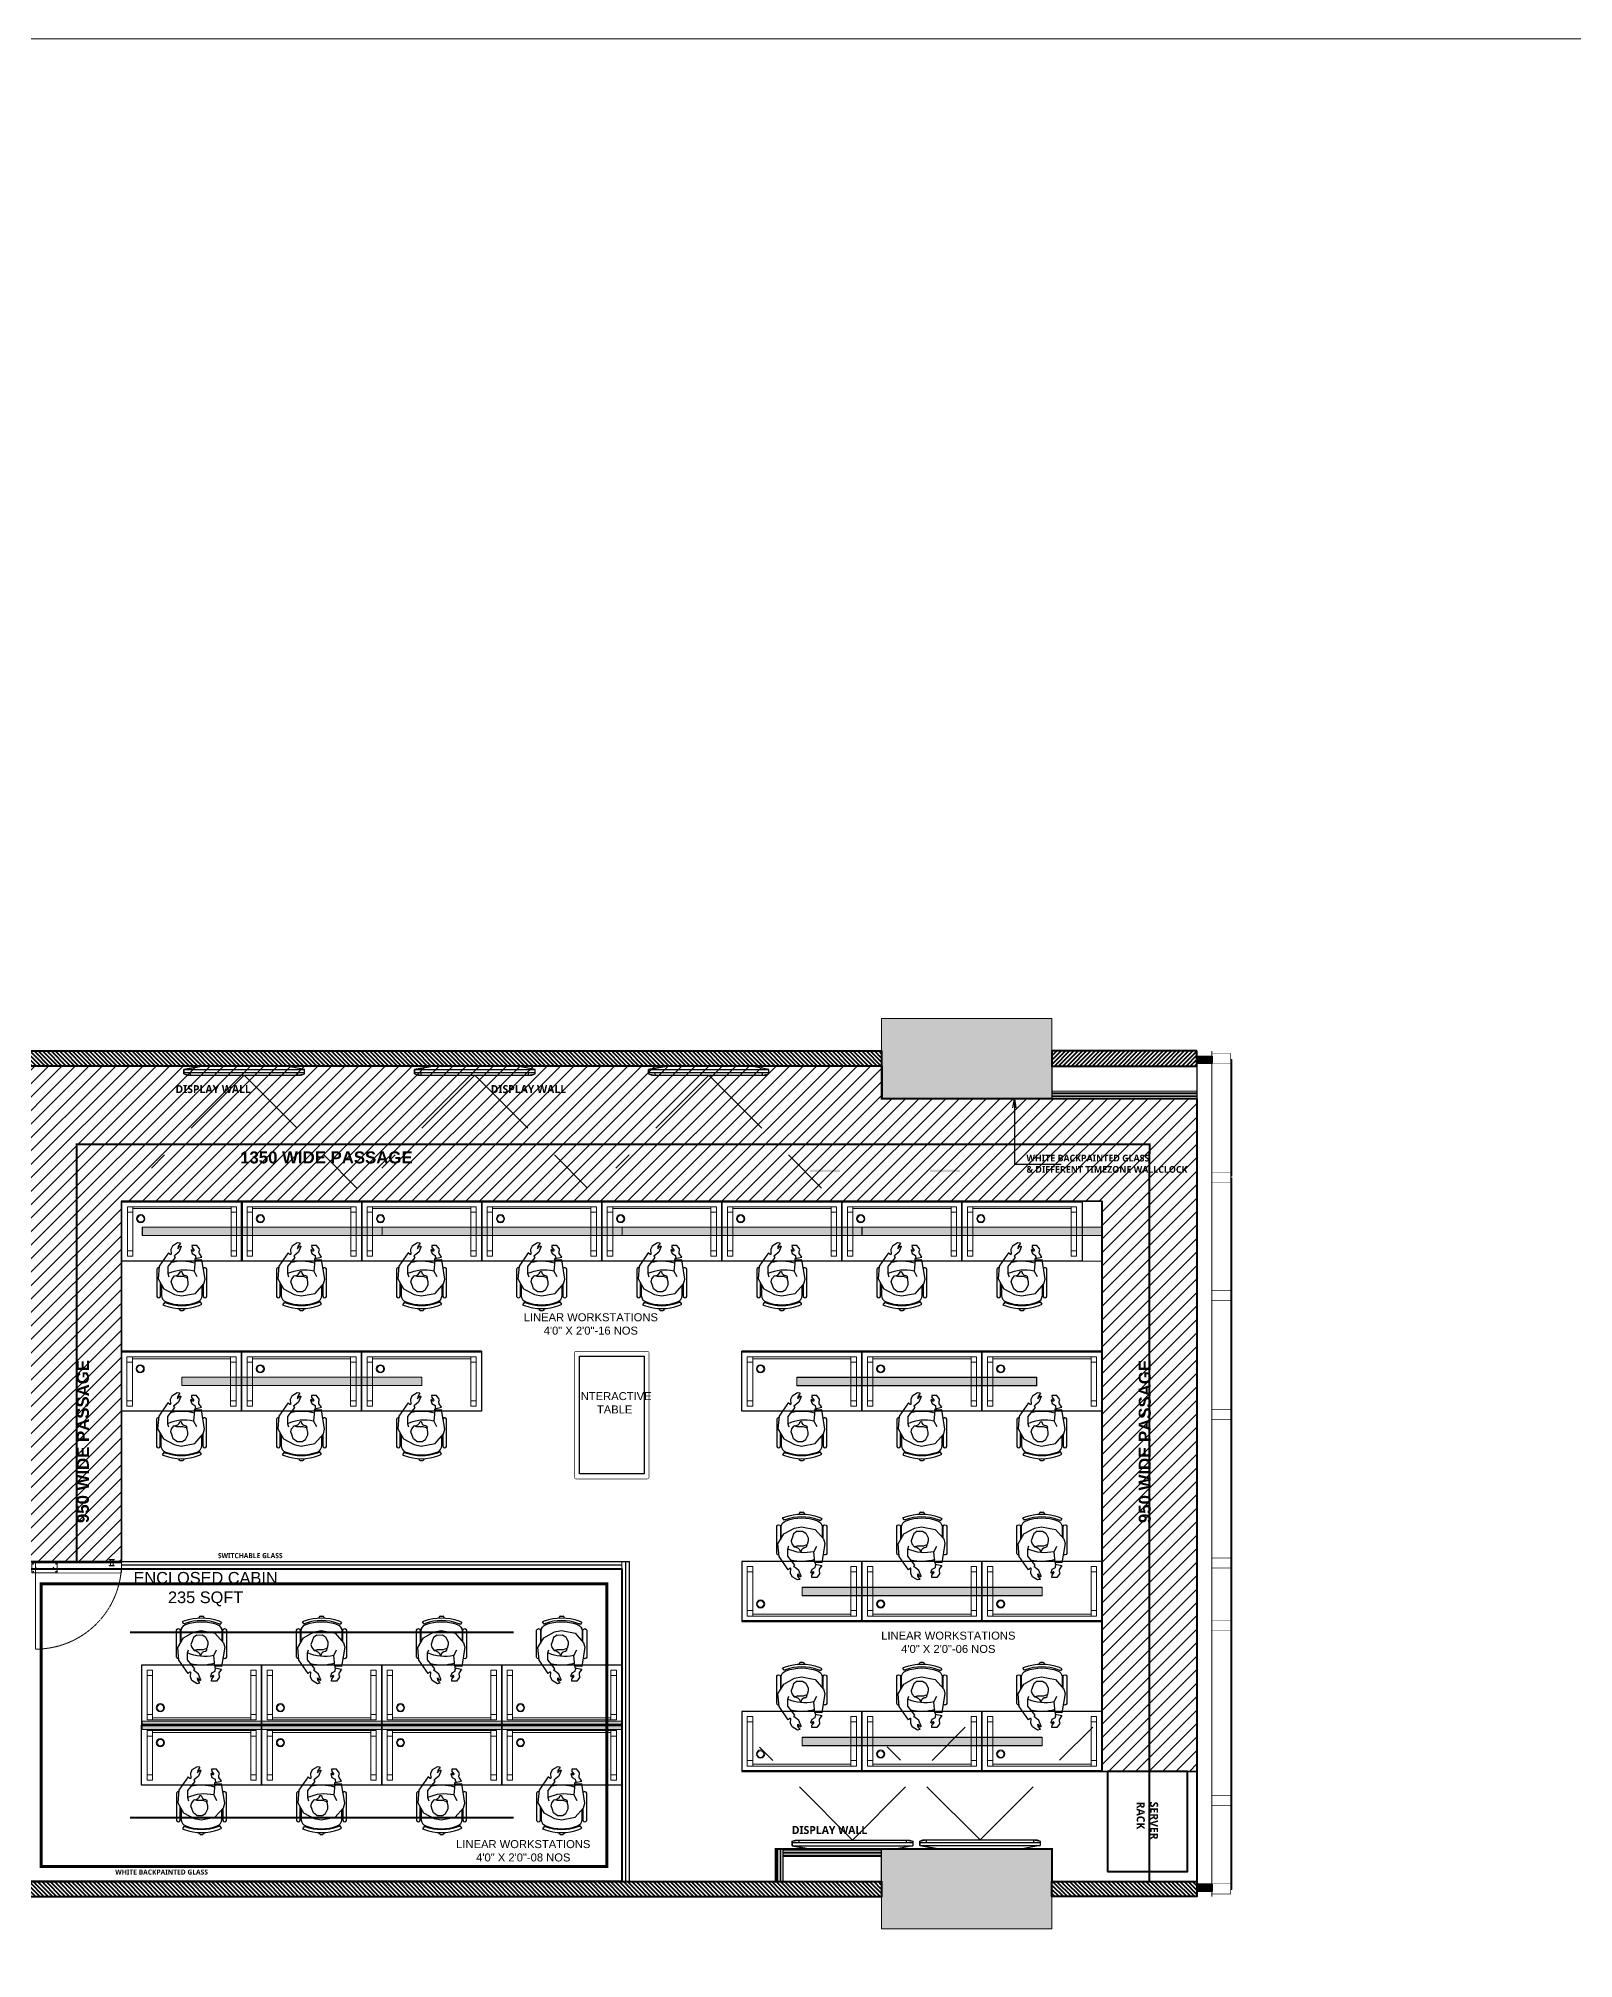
# Model space of a CAD drawing. Header units: millimetres. Extents: x 26291 to 158498, y -13728 to 79768.
# Drawn here: x 63389 to 78733, y 5671 to 24864 of the extents above; entities that cross this region are included whole.
import ezdxf
from ezdxf.lldxf.tags import DXFTag

# ---------------------------------------------------------------- set-up
doc = ezdxf.new("R2010")
doc.units = ezdxf.units.MM
doc.set_wipeout_variables(frame=1)
doc.linetypes.add('DASHED', pattern=[0.75, 0.5, -0.25])
doc.linetypes.add('DASHED2', pattern=[0.375, 0.25, -0.125])
for name, color, linetype in [('01-EQUIP-TV', 30, 'Continuous'), ('Carpetry hatch', 7, 'Continuous'), ('FLR- NYLON CARPET', 252, 'Continuous'), ('FLR- PP CARPET', 252, 'Continuous'), ('FS-FURNITURE', 14, 'Continuous'), ('Furniture', 14, 'Continuous'), ('G-GYPSUM WALL', 92, 'Continuous'), ('passage', 252, 'Continuous'), ('PDF2_Columns', 10, 'Continuous'), ('PDF2_doors', 1, 'Continuous'), ('PDF2_GLASS', 4, 'Continuous'), ('PDF2_stapl_plan', 1, 'Continuous'), ('PDF_0', 1, 'Continuous'), ('TEXT', 7, 'Continuous')]:
    doc.layers.add(name, color=color, linetype=linetype)
for name, color, linetype, lineweight, true_color in [('75 MM GLASS PARTITION', 7, 'Continuous', 0, 0x25e9e6), ('BLIND ROLLER', 7, 'Continuous', 9, 0xb38600), ('GLASS CLAD', 7, 'Continuous', 9, 0xd1ff47), ('GLASS PARTITION', 5, 'Continuous', 0, 0x0000ff), ('LGT- PENDANT DOME', 7, 'Continuous', 20, 0xad0057), ('MODULAR SKIRITING 75MM', 7, 'Continuous', 9, 0x7f5f3f), ('PANELING- LAMINATE', 7, 'Continuous', 18, 0xad5700)]:
    doc.layers.add(name, color=color, linetype=linetype, lineweight=lineweight, true_color=true_color)
for name, color, linetype, lineweight in [('CONCEALED PROFILE STRIP LIGHT', 50, 'Continuous', 13), ('COVE LIGHT', 30, 'Continuous', 13), ('DOOR_GLASS', 160, 'Continuous', 0), ('FL-FURNITURE', 252, 'Continuous', 0), ('GLASS FLOOR SPRING SINGLE LEAF', 250, 'Continuous', 18), ('GYP PARTITION- 75', 90, 'Continuous', 30), ('OPEN SYSTEM WORKSTATION', 36, 'Continuous', 25), ('Partition Gypsum', 32, 'Continuous', 20), ('PLANNER', 3, 'Continuous', 40), ('qa glass partition', 152, 'Continuous', 30), ('SERVER', 1, 'Continuous', 30), ('WALL SIPOREX-6 INCH', 10, 'Continuous', 40)]:
    doc.layers.add(name, color=color, linetype=linetype, lineweight=lineweight)
for name, color, linetype, true_color in [('PDF2_ELEVATION LINE', 7, 'Continuous', 0x7f7f7f), ('PDF2_Glazing frame', 40, 'Continuous', 0xffbf00), ('PDF2_I-FURN', 7, 'Continuous', 0xffffff)]:
    doc.layers.add(name, color=color, linetype=linetype, true_color=true_color)
doc.styles.add('DIM COMPOUND', font='arial.ttf', dxfattribs={"height": 100})
doc.styles.add('MtXpl_Stylus_BT', font='stylu.ttf')
doc.styles.add('NEW', font='trebuc.ttf', dxfattribs={"height": 250})
doc.styles.get("Standard").update_dxf_attribs({"font": 'arial.ttf'})
tags = doc.linetypes.add('( Hidden )', pattern=[0.375, 0.25, -0.125]).pattern_tags.tags
tags[6:7] = [DXFTag(74, 4), DXFTag(75, 0), DXFTag(340, '0'), DXFTag(46, 1.0), DXFTag(50, 0.0), DXFTag(44, 0.0), DXFTag(45, 0.0)]
tags[4:5] = [DXFTag(74, 4), DXFTag(75, 0), DXFTag(340, '0'), DXFTag(46, 1.0), DXFTag(50, 0.0), DXFTag(44, 0.0), DXFTag(45, 0.0)]
doc.dimstyles.new('DIM COMPOUND', dxfattribs={"dimtxt": 100, "dimasz": 0.05, "dimexe": 0.05, "dimexo": 0.03, "dimgap": 0.05, "dimtad": 1, "dimdec": 0, "dimzin": 0, "dimdsep": 46, "dimtxsty": 'DIM COMPOUND', "dimblk": 'OBLIQUE', "dimcen": 0.01, "dimdle": 0.05, "dimclrd": 216, "dimclre": 5, "dimclrt": 7, "dimadec": 0, "dimazin": 0, "dimtfac": 0.05, "dimtdec": 0, "dimtofl": 0, "dimtmove": 0, "dimatfit": 3, "dimldrblk": 'OBLIQUE', "dimfxl": 150, "dimfrac": 2, "dimtolj": 1, "dimtzin": 0, "dimarcsym": 0})
pattern_1 = [(45, (1500, 0), (-0.08838834765, 0.08838834765), [])]

# ---------------------------------------------------------------- blocks, each defined once
blk = doc.blocks.new('_Oblique')
at = {"color": 0, "linetype": 'ByBlock', "lineweight": -2}
blk.add_line((-0.5, -0.5), (0.5, 0.5), dxfattribs=at)
blk = doc.blocks.new('*U16')
at = {"layer": 'GYP PARTITION- 75', "lineweight": 5, "ltscale": 10}
h = blk.add_hatch(dxfattribs=at)
h.set_pattern_fill('PLAST', color=256, scale=110, angle=180)
h.set_pattern_definition([(180, (97643.372, 71797.91), (-3e-15, -27.5), []), (180, (97643.372, 71794.473), (-3e-15, -27.5), []), (180, (97643.372, 71791.035), (-3e-15, -27.5), [])])
h.paths.add_polyline_path([(98243, 71798), (98243, 71873), (96793, 71873), (96793, 71798)])
blk.add_lwpolyline([(96793, 71798), (98243, 71798), (98243, 71873), (96793, 71873)], close=True, dxfattribs=at)
blk = doc.blocks.new('*U15')
at = {"layer": 'GYP PARTITION- 75', "lineweight": 5, "ltscale": 10}
h = blk.add_hatch(dxfattribs=at)
h.set_pattern_fill('PLAST', color=256, scale=110, angle=180)
h.set_pattern_definition([(180, (97178.162, 71797.91), (-3e-15, -27.5), []), (180, (97178.162, 71794.473), (-3e-15, -27.5), []), (180, (97178.162, 71791.035), (-3e-15, -27.5), [])])
h.paths.add_polyline_path([(97778, 71798), (97778, 71873), (96793, 71873), (96793, 71798)])
blk.add_lwpolyline([(96793, 71798), (97778, 71798), (97778, 71873), (96793, 71873)], close=True, dxfattribs=at)
blk = doc.blocks.new('*U17')
at = {"layer": 'GYP PARTITION- 75', "lineweight": 5, "ltscale": 10}
h = blk.add_hatch(dxfattribs=at)
h.set_pattern_fill('PLAST', color=256, scale=110, angle=180)
h.set_pattern_definition([(180, (96518.653, 71797.91), (-3e-15, -27.5), []), (180, (96518.653, 71794.473), (-3e-15, -27.5), []), (180, (96518.653, 71791.035), (-3e-15, -27.5), [])])
h.paths.add_polyline_path([(96793, 71798), (97119, 71798), (97119, 71873), (96793, 71873)])
blk.add_lwpolyline([(96793, 71798), (97119, 71798), (97119, 71873), (96793, 71873)], close=True, dxfattribs=at)
blk = doc.blocks.new('*U18')
at = {"layer": 'GLASS PARTITION', "const_width": 12.5}
blk.add_lwpolyline([(404443, -261933), (409444, -261933)], dxfattribs=at)
at = {"layer": 'Partition Gypsum', "linetype": 'ByBlock'}
blk.add_lwpolyline([(409444, -261896), (404443, -261896), (404443, -261971), (409444, -261971)], close=True, dxfattribs=at)
blk = doc.blocks.new('*U19')
at = {"layer": 'GLASS PARTITION', "const_width": 12.5}
blk.add_lwpolyline([(404443, -261933), (407644, -261933)], dxfattribs=at)
at = {"layer": 'Partition Gypsum', "linetype": 'ByBlock'}
blk.add_lwpolyline([(407644, -261896), (404443, -261896), (404443, -261971), (407644, -261971)], close=True, dxfattribs=at)
blk = doc.blocks.new('*U32')
at = {"layer": 'WALL SIPOREX-6 INCH', "ltscale": 3}
h = blk.add_hatch(dxfattribs=at)
h.set_pattern_fill('ANSI31', color=256, scale=240, angle=-90)
h.set_pattern_definition([(315, (11527.663, 0), (21.2132034, 21.2132034), [])])
h.paths.add_polyline_path([(405398, -262361), (405398, -262513), (417747, -262513), (417747, -262361)])
at = {"layer": 'WALL SIPOREX-6 INCH'}
blk.add_lwpolyline([(405398, -262361), (417747, -262361), (417747, -262513), (405398, -262513)], close=True, dxfattribs=at)
blk = doc.blocks.new('*U33')
at = {"layer": 'WALL SIPOREX-6 INCH', "ltscale": 3}
h = blk.add_hatch(dxfattribs=at)
h.set_pattern_fill('ANSI31', color=256, scale=240, angle=-90)
h.set_pattern_definition([(315, (628.14, 0), (21.2132034, 21.2132034), [])])
h.paths.add_polyline_path([(405398, -262361), (405398, -262513), (406848, -262513), (406848, -262361)])
at = {"layer": 'WALL SIPOREX-6 INCH'}
blk.add_lwpolyline([(405398, -262361), (406848, -262361), (406848, -262513), (405398, -262513)], close=True, dxfattribs=at)
blk = doc.blocks.new('*U38')
at = {"layer": 'WALL SIPOREX-6 INCH', "ltscale": 3}
h = blk.add_hatch(dxfattribs=at)
h.set_pattern_fill('ANSI31', color=256, scale=240, angle=-90)
h.set_pattern_definition([(315, (10079.073, 0), (21.2132034, 21.2132034), [])])
h.paths.add_polyline_path([(404673, -262361), (404673, -262513), (417023, -262513), (417023, -262361)])
at = {"layer": 'WALL SIPOREX-6 INCH'}
blk.add_lwpolyline([(404673, -262361), (417023, -262361), (417023, -262513), (404673, -262513)], close=True, dxfattribs=at)
blk = doc.blocks.new('*U39')
at = {"layer": 'WALL SIPOREX-6 INCH', "ltscale": 3}
h = blk.add_hatch(dxfattribs=at)
h.set_pattern_fill('ANSI31', color=256, scale=240, angle=-90)
h.set_pattern_definition([(315, (20978.622, 0), (21.2132034, 21.2132034), [])])
h.paths.add_polyline_path([(417023, -262513), (417023, -262361), (415573, -262361), (415573, -262513)])
at = {"layer": 'WALL SIPOREX-6 INCH'}
blk.add_lwpolyline([(415573, -262361), (417023, -262361), (417023, -262513), (415573, -262513)], close=True, dxfattribs=at)
blk = doc.blocks.new('FGEGE')
at = {"layer": 'Furniture', "color": 8}
for p, q in [((2181578, -1855387), (2181586, -1855387)), ((2181586, -1855433), (2181578, -1855433)), ((2181596, -1855396), (2181596, -1855424))]:
    blk.add_line(p, q, dxfattribs=at)
for points in [[(2180924, -1855395), (2180919, -1855368), (2180952, -1855315), (2180987, -1855299), (2181034, -1855302, 0.504072), (2181034, -1855291), (2181020, -1855276), (2181154, -1855184), (2181280, -1855173), (2181379, -1855230), (2181437, -1855337), (2181451, -1855407)], [(2181169, -1855183, -0.392833), (2181183, -1855160), (2181456, -1855160, -0.75), (2181456, -1855197), (2181322, -1855197)], [(2181338, -1855206), (2181446, -1855206, -0.321256), (2181511, -1855253, -0.180592), (2181511, -1855567, -0.321256), (2181446, -1855614), (2181346, -1855614)], [(2180924, -1855395), (2180958, -1855372), (2180979, -1855370), (2180963, -1855380), (2180953, -1855398, 0.771566), (2180964, -1855401), (2181013, -1855381), (2181043, -1855344), (2181052, -1855332), (2181067, -1855342), (2181157, -1855270), (2181228, -1855270), (2181259, -1855281)], [(2181123, -1855539, -0.135212), (2181118, -1855301)], [(2181202, -1855532, -0.160871), (2181228, -1855270, 8.264561)], [(2181270, -1855460), (2181258, -1855426), (2181258, -1855375), (2181258, -1855365), (2181250, -1855336, -0.327929), (2181207, -1855396), (2181207, -1855408, -0.389716), (2181246, -1855449), (2181254, -1855462), (2181272, -1855465), (2181270, -1855460)], [(2181063, -1855610), (2181028, -1855585, 0.179888), (2180997, -1855587, -0.21767), (2180981, -1855587), (2180945, -1855560), (2180945, -1855511), (2180967, -1855512), (2180989, -1855531, 0.68351), (2181002, -1855522), (2180985, -1855511), (2180993, -1855502), (2181027, -1855514), (2181045, -1855546), (2181061, -1855547), (2181075, -1855554)], [(2181336, -1855623), (2181456, -1855623, -0.75), (2181456, -1855660), (2181183, -1855660, -0.650663), (2181178, -1855625, -0.650663)]]:
    blk.add_lwpolyline(points, format="xyb", dxfattribs=at)
blk.add_lwpolyline([(2181547, -1855582, -0.070033), (2181532, -1855611), (2181510, -1855595, 0.070861), (2181521, -1855573, 0.1803), (2181521, -1855247, 0.038027), (2181516, -1855235), (2181539, -1855219, -0.045102), (2181547, -1855238, -0.179942)], format="xyb", close=True, dxfattribs=at)
for points in [[(2181451, -1855407), (2181451, -1855407), (2181425, -1855545), (2181329, -1855629), (2181284, -1855642), (2181090, -1855611)], [(2181406, -1855364), (2181380, -1855329), (2181346, -1855317), (2181310, -1855304), (2181280, -1855312), (2181250, -1855336)], [(2181406, -1855364), (2181407, -1855418), (2181387, -1855450), (2181339, -1855474), (2181311, -1855474), (2181273, -1855465)], [(2181090, -1855611), (2181093, -1855542), (2181078, -1855543), (2181063, -1855610)], [(2181093, -1855542), (2181202, -1855532), (2181257, -1855561)]]:
    blk.add_lwpolyline(points, dxfattribs=at)
for centre, start, end in [((2181586, -1855396), 0, 90), ((2181586, -1855424), 270, 0)]:
    blk.add_arc(centre, 9.26, start, end, dxfattribs=at)
blk = doc.blocks.new('*U41')
at = {"elevation": 0}
blk.add_lwpolyline([(30470, 59751), (29270, 59751)], dxfattribs=at)
at = {"linetype": 'Continuous', "ltscale": 25, "elevation": 0}
blk.add_lwpolyline([(29270, 59751), (30470, 59751), (30470, 59151), (29270, 59151)], close=True, dxfattribs=at)
at = {"color": 215, "true_color": 0xa953a0, "elevation": 0}
blk.add_lwpolyline([(29270, 59743), (29270, 59751), (30470, 59751), (30470, 59743)], close=True, dxfattribs=at)
at = {"color": 9, "linetype": '( Hidden )', "lineweight": 5, "ltscale": 0.5, "true_color": 0xc7c8ca, "elevation": 0}
for points in [[(29325, 59696), (29325, 59642), (29379, 59642), (29379, 59696)], [(30361, 59696), (30361, 59642), (30416, 59642), (30416, 59696)], [(29325, 59642), (29325, 59255), (29379, 59255), (29379, 59642)], [(30361, 59642), (30361, 59255), (30416, 59255), (30416, 59642)], [(29325, 59201), (29325, 59255), (29379, 59255), (29379, 59201)], [(30361, 59201), (30361, 59255), (30416, 59255), (30416, 59201)]]:
    blk.add_lwpolyline(points, close=True, dxfattribs=at)
blk.add_lwpolyline([(29379, 59696), (30361, 59696), (30361, 59677), (29379, 59677), (29379, 59696)], dxfattribs=at)
at = {"color": 9, "linetype": '( Hidden )', "lineweight": 5, "ltscale": 0.5, "true_color": 0xc7c8ca}
for radius in [40.8, 32.7]:
    blk.add_circle((29458, 59576), radius, dxfattribs=at)
at = {"layer": 'OPEN SYSTEM WORKSTATION', "elevation": 0}
blk.add_lwpolyline([(30470, 59751), (30470, 59151), (29270, 59151), (29270, 59751)], dxfattribs=at)
at = {"layer": 'OPEN SYSTEM WORKSTATION', "color": 5, "linetype": 'ByBlock', "xscale": -1, "rotation": 90}
blk.add_blockref('FGEGE', (-1825541, 2240255), dxfattribs=at)
blk = doc.blocks.new('*U43')
at = {"lineweight": 5, "ltscale": 10, "elevation": 0}
blk.add_lwpolyline([(100585, 67240), (101481, 67240), (101481, 67126), (100585, 67126)], close=True, dxfattribs=at)
at = {"lineweight": 5}
blk.add_wipeout([(100585, 67240), (100585, 67126), (101481, 67126), (101481, 67240), (100585, 67240), (100585, 67183)], dxfattribs=at)
at = {"layer": 'DOOR_GLASS', "color": 252, "linetype": 'DASHED2', "ltscale": 6}
blk.add_line((100622, 67145), (100622, 68003), dxfattribs=at)
at = {"layer": 'DOOR_GLASS', "color": 252}
for p, q in [((100585, 67139), (100585, 67240)), ((100839, 67240), (100585, 67240)), ((100839, 67240), (100839, 67139)), ((100584, 67139), (100839, 67139)), ((101357, 67106), (101358, 67112)), ((101408, 67105), (101357, 67106)), ((101358, 67172), (101358, 67166)), ((101409, 67172), (101358, 67172)), ((101358, 67166), (101409, 67166)), ((101358, 67112), (101408, 67112)), ((101371, 67166), (101370, 67139)), ((101370, 67112), (101370, 67139)), ((101396, 67139), (101396, 67166)), ((101396, 67139), (101396, 67112)), ((101408, 67112), (101408, 67105)), ((101409, 67166), (101409, 67172))]:
    blk.add_line(p, q, dxfattribs=at)
at = {"layer": 'DOOR_GLASS'}
blk.add_line((101481, 67138), (101481, 67126), dxfattribs=at)
at = {"layer": 'DOOR_GLASS', "linetype": 'Continuous', "const_width": 12.9, "elevation": 0}
blk.add_lwpolyline([(100622, 67139), (101481, 67139)], dxfattribs=at)
at = {"layer": 'DOOR_GLASS', "color": 252}
for centre, radius in [((100598, 67228), 2.57), ((100623, 67189), 3.18), ((100800, 67189), 3.18), ((100825, 67228), 2.57), ((100597, 67151), 2.57), ((100826, 67151), 2.57)]:
    blk.add_circle(centre, radius, dxfattribs=at)
at = {"layer": 'DOOR_GLASS', "color": 252, "linetype": 'DASHED2', "ltscale": 6}
blk.add_arc((100622, 67144), 859, 359.7048, 89.9752, dxfattribs=at)
blk = doc.blocks.new('INTERACTIVE TABLE')
at = {"layer": 'FS-FURNITURE', "const_width": 5}
blk.add_lwpolyline([(68763, -15469), (69475, -15469, -0.414214), (69492, -15486), (69492, -16728, -0.414214), (69475, -16745), (68763, -16745, -0.414214), (68746, -16728), (68746, -15486, -0.414214)], format="xyb", close=True, dxfattribs=at)
at = {"layer": 'FS-FURNITURE', "color": 254}
blk.add_lwpolyline([(68796, -15519), (69442, -15519), (69442, -16695), (68796, -16695)], close=True, dxfattribs=at)
blk = doc.blocks.new('COLUMN')
at = {"layer": 'PDF2_Columns', "lineweight": 0}
for points in [[(57767, -12143), (57767, -12943), (59467, -12943), (59467, -12143), (59467, -12943), (57767, -12943)], [(57767, -12943), (59467, -12943), (59467, -12143), (57767, -12143)], [(71817, -12943), (73518, -12943), (73518, -12143), (71817, -12143), (73518, -12143), (73518, -12943)], [(73518, -12143), (71817, -12143), (71817, -12943), (73518, -12943)], [(57767, -20443), (59467, -20443), (59467, -21243), (57767, -21243)], [(57767, -20443), (59467, -20443), (59467, -21243), (57767, -21243)], [(59467, -20443), (57767, -20443), (57767, -21243), (59467, -21243)], [(71817, -21243), (73518, -21243), (73518, -20443), (73518, -21243)], [(73518, -21243), (71817, -21243), (71817, -20443), (73518, -20443)]]:
    blk.add_lwpolyline(points, close=True, dxfattribs=at)
at = {"layer": 'PDF2_stapl_plan', "lineweight": 0}
blk.add_lwpolyline([(59265, -12943), (59017, -12943)], close=True, dxfattribs=at)
at = {"layer": 'qa glass partition'}
blk.add_lwpolyline([(59017, -12943), (57767, -12943), (57767, -12619)], dxfattribs=at)
blk = doc.blocks.new('FACADE')
at = {"layer": 'G-GYPSUM WALL', "true_color": 0xb88900}
h = blk.add_hatch(color=42, dxfattribs=at)
h.dxf.hatch_style = 1
h.paths.add_polyline_path([(75121, -12593), (74971, -12593), (74971, -12518), (75121, -12518)])
h = blk.add_hatch(color=42, dxfattribs=at)
h.dxf.hatch_style = 1
h.paths.add_polyline_path([(75121, -20868), (74971, -20868), (74971, -20793), (75121, -20793)])
at = {"layer": 'G-GYPSUM WALL', "color": 42, "true_color": 0xb88900}
for points in [[(75121, -12593), (74971, -12593), (74971, -12518), (75121, -12518)], [(75121, -20868), (74971, -20868), (74971, -20793), (75121, -20793)]]:
    blk.add_lwpolyline(points, close=True, dxfattribs=at)
at = {"layer": 'PDF2_ELEVATION LINE', "lineweight": 0}
for points in [[(75118, -20919), (75118, -12469)], [(74968, -20769), (74968, -12619)]]:
    blk.add_lwpolyline(points, close=True, dxfattribs=at)
at = {"layer": 'PDF2_GLASS', "color": 5, "lineweight": 0}
for points in [[(75318, -13720), (75318, -12551), (75306, -12551), (75306, -13720)], [(75318, -13720), (75318, -12551), (75306, -12551), (75306, -13720)], [(75318, -20849), (75318, -13735), (75306, -13735), (75306, -20849)], [(75318, -20849), (75318, -13735), (75306, -13735), (75306, -20849)]]:
    blk.add_lwpolyline(points, close=True, dxfattribs=at)
at = {"layer": 'PDF2_GLASS', "lineweight": 0}
for points in [[(75318, -18200), (75306, -18200)], [(75306, -18216), (75318, -18216)]]:
    blk.add_lwpolyline(points, close=True, dxfattribs=at)
at = {"layer": 'PDF2_Glazing frame', "lineweight": 0, "const_width": 4.88}
for points in [[(75118, -12493), (75118, -12593), (75305, -12593), (75305, -12493)], [(75118, -12493), (75118, -12593), (75305, -12593), (75305, -12493)], [(75118, -13678), (75118, -13778), (75305, -13778), (75305, -13678)], [(75118, -13678), (75118, -13778), (75305, -13778), (75305, -13678)], [(75118, -14863), (75118, -14963), (75305, -14963), (75305, -14863)], [(75118, -14863), (75118, -14963), (75305, -14963), (75305, -14863)], [(75118, -16049), (75118, -16149), (75305, -16149), (75305, -16049)], [(75118, -16049), (75118, -16149), (75305, -16149), (75305, -16049)], [(75118, -18157), (75118, -18257), (75305, -18257), (75305, -18157)], [(75118, -18157), (75118, -18257), (75305, -18257), (75305, -18157)], [(75118, -19908), (75118, -20008), (75305, -20008), (75305, -19908)], [(75118, -19908), (75118, -20008), (75305, -20008), (75305, -19908)], [(75118, -20793), (75118, -20893), (75305, -20893), (75305, -20793)], [(75118, -20793), (75118, -20893), (75305, -20893), (75305, -20793)]]:
    blk.add_lwpolyline(points, close=True, dxfattribs=at)
at = {"layer": 'PDF2_Glazing frame', "lineweight": 0}
blk.add_lwpolyline([(75118, -17536, 4.88, 4.88, 0), (75118, -17636, 6.1, 6.1, 0), (75305, -17636, 4.88, 4.88, 0), (75305, -17536, 6.1, 6.1, 0)], format="xyseb", close=True, dxfattribs=at)
blk.add_lwpolyline([(75118, -17536, 4.88, 4.88, 0), (75118, -17636, 6.1, 6.1, 0), (75305, -17636, 4.88, 4.88, 0), (75305, -17536, 6.1, 6.1, 0)], format="xyseb", close=True, dxfattribs=at)
blk = doc.blocks.new('TV SCREEN')
at = {"color": 8, "linetype": 'DASHED', "ltscale": 1500}
for q in [(64518, -13638), (66573, -13837)]:
    blk.add_line((65446, -12710), q, dxfattribs=at)
at = {"layer": '01-EQUIP-TV'}
for p, q in [((65023, -12619), (64844, -12652)), ((64844, -12652), (65023, -12619)), ((64844, -12652), (64844, -12697)), ((64844, -12697), (64844, -12652)), ((64844, -12652), (66048, -12652)), ((65869, -12619), (65023, -12619)), ((65023, -12619), (65869, -12619)), ((66048, -12652), (65869, -12619)), ((66048, -12652), (65869, -12619)), ((66048, -12697), (66048, -12652)), ((66048, -12697), (66048, -12652)), ((64844, -12684), (66048, -12684)), ((64844, -12697), (64876, -12710)), ((64844, -12697), (64909, -12710)), ((64876, -12710), (64909, -12710)), ((64909, -12710), (64909, -12684)), ((64909, -12710), (65982, -12710)), ((64909, -12710), (65982, -12710)), ((65982, -12710), (65982, -12684)), ((65982, -12710), (66048, -12697)), ((65982, -12710), (66016, -12710)), ((66016, -12710), (66048, -12697))]:
    blk.add_line(p, q, dxfattribs=at)
blk = doc.blocks.new('*U79')
at = {"layer": 'PANELING- LAMINATE', "lineweight": 5, "ltscale": 10, "true_color": 0x000000, "transparency": 33554687}
h = blk.add_hatch(dxfattribs=at)
h.set_pattern_fill('ANSI31', color=18)
h.set_pattern_definition(pattern_1)
h.paths.add_polyline_path([(82631, 44735), (82631, 44650), (85031, 44650), (85031, 44735)])
h.paths.add_polyline_path([(82633, 44733), (82633, 44652), (85029, 44652), (85029, 44733)], flags=16)
at = {"layer": 'PANELING- LAMINATE', "lineweight": 5, "ltscale": 10, "true_color": 0xc7c8ca, "transparency": 33554687}
h = blk.add_hatch(dxfattribs=at)
h.set_pattern_fill('ANSI31', color=9)
h.set_pattern_definition(pattern_1)
h.paths.add_polyline_path([(82633, 44733), (82633, 44652), (85029, 44652), (85029, 44733)])
at = {"lineweight": 5, "ltscale": 10}
for points in [[(82631, 44735), (82631, 44650), (85031, 44650), (85031, 44735)], [(82633, 44733), (82633, 44652), (85029, 44652), (85029, 44733)]]:
    blk.add_lwpolyline(points, close=True, dxfattribs=at)
blk = doc.blocks.new('ENCLOSED CABIN 8 PAX')
at = {"layer": 'PLANNER'}
blk.add_lwpolyline([(63269, 9566), (69221, 9566), (69221, 6441), (63269, 6441)], close=True, dxfattribs=at)
blk = doc.blocks.new('SERVER')
at = {"layer": 'PLANNER'}
blk.add_lwpolyline([(74075, 6541), (74875, 6541), (74875, 7541), (74075, 7541)], close=True, dxfattribs=at)

msp = doc.modelspace()

# ---------------------------------------------------------------- hatches: boundary and pattern name
at = {"layer": 'Carpetry hatch', "transparency": 33554485}
h = msp.add_hatch(dxfattribs=at)
h.set_pattern_fill('AR-CONC', scale=1.5)
h.set_pattern_definition([(50, (-3, 2700.4), (273.277, -23.9086), [28.575, -314.325]), (355, (-3, 2700.4), (-52.8651, 286.5853), [22.86, -251.4609]), (100.45144, (19.77, 2698.4), (220.4119, 262.6766), [24.285, -267.1354]), (46.1842, (-3, 2776.6), (406.6186, -63.0635), [42.8625, -471.4875]), (96.63556, (30.9, 2771.34), (356.1062, 371.1392), [36.4275, -400.7034]), (351.18415, (-3, 2776.6), (356.1062, 371.1392), [34.29, -377.1896]), (21, (35.1, 2757.55), (227.4216, -153.3978), [28.575, -314.325]), (326, (35.1, 2757.55), (92.703, 276.282), [22.86, -251.46]), (71.45144, (54.05, 2744.77), (320.1246, 122.8842), [24.285, -267.1349]), (37.5, (-3, 2700.4), (4.6329, 126.83256), [0, -248.412, 0, -255.27, 0, -252.4125]), (7.5, (-3, 2700.4), (100.2295, 150.27086), [0, -145.542, 0, -242.697, 0, -96.2025]), (327.5, (-87.96, 2700.4), (203.38589, -8.59312), [0, -95.25, 0, -297.18, 0, -394.335]), (317.5, (-126.06, 2700.4), (222.19377, 38.13974), [0, -123.825, 0, -197.358, 0, -280.035])])
h.paths.add_polyline_path([(73518, 5966), (71817, 5966), (71817, 6766), (73518, 6766)])
h.paths.add_polyline_path([(59467, 6766), (57767, 6766), (57767, 5966), (59467, 5966)])
h.paths.add_polyline_path([(57767, 14266), (59467, 14266), (59467, 15066), (57767, 15066)])
h.paths.add_polyline_path([(73518, 15066), (71817, 15066), (71817, 14266), (73518, 14266)])
at = {"layer": 'Carpetry hatch', "transparency": 33554513}
h = msp.add_hatch(dxfattribs=at)
h.set_pattern_fill('ANSI31', color=9, scale=30)
h.paths.add_polyline_path([(60181, 13553), (60181, 8192), (59131, 8192), (59131, 14267), (59470, 14266), (59470, 14591), (71820, 14591), (71820, 14266), (73521, 14266), (74971, 14266), (74968, 7541), (74020, 7541), (74020, 13241), (64218, 13241), (64218, 9641), (63268, 9641), (63268, 13557), (60181, 13557)])

# ---------------------------------------------------------------- linework, layer by layer
at = {"layer": 'BLIND ROLLER', "lineweight": 5, "ltscale": 10, "const_width": 10}
msp.add_lwpolyline([(74968, 14591), (74968, 6441)], dxfattribs=at)
at = {"layer": 'CONCEALED PROFILE STRIP LIGHT', "lineweight": 5, "ltscale": 10, "const_width": 20}
msp.add_lwpolyline([(68138, 7080), (64303, 7080)], dxfattribs=at)
at = {"layer": 'FL-FURNITURE', "color": 7}
msp.add_lwpolyline([(73521, 14266), (74971, 14266), (74971, 14591), (73521, 14591)], close=True, dxfattribs=at)
at = {"layer": 'FL-FURNITURE', "color": 0}
msp.add_lwpolyline([(73821, 12641), (74020, 12641), (74020, 13241), (73821, 13241)], close=True, dxfattribs=at)
at = {"layer": 'GLASS CLAD', "ltscale": 10, "const_width": 10}
msp.add_lwpolyline([(63268, 6441), (69221, 6440)], dxfattribs=at)
at = {"layer": 'MODULAR SKIRITING 75MM', "ltscale": 10, "const_width": 20}
for points in [[(73518, 14266), (73518, 14266), (71817, 14266), (71817, 14591), (59467, 14591), (59467, 14266), (57767, 14266), (57767, 14591), (55269, 14591), (55269, 12941)], [(73518, 14266), (74971, 14266)], [(74968, 14266), (74968, 6441)], [(71817, 6766), (70757, 6766), (70757, 6441)], [(71817, 6765), (73518, 6766), (73518, 6441), (74968, 6441)]]:
    msp.add_lwpolyline(points, dxfattribs=at)
at = {"layer": 'passage'}
msp.add_lwpolyline([(60181, 13553), (60181, 8192), (59131, 8192), (59131, 14267), (59470, 14266), (59470, 14591), (71820, 14591), (71820, 14266), (73521, 14266), (73521, 14266), (74971, 14266), (74968, 7541), (74020, 7541), (74020, 13241), (64218, 13241), (64218, 9641), (63268, 9641), (63268, 13557), (60181, 13557)], close=True, dxfattribs=at)
at = {"layer": 'PDF2_I-FURN', "transparency": 33554559}
for points in [[(71101, 13532), (71101, 13556), (71400, 13532)], [(71101, 13556), (71400, 13532), (71400, 13556)], [(72300, 13532), (72300, 13556), (72600, 13532)], [(72300, 13556), (72600, 13532), (72600, 13556)]]:
    msp.add_solid(points, dxfattribs=at)
at = {"layer": 'PDF_0', "color": 7, "lineweight": 0, "const_width": 9.18}
msp.add_lwpolyline([(50261, 24859), (102380, 24859), (102381, -4696), (50261, -4696)], close=True, dxfattribs=at)
at = {"layer": 'SERVER'}
msp.add_lwpolyline([(74875, 7541), (74875, 6541), (74075, 6541), (74075, 7541)], close=True, dxfattribs=at)

# ---------------------------------------------------------------- block references
at = {"layer": '75 MM GLASS PARTITION'}
msp.add_blockref('*U18', (-340223, 271537), dxfattribs=at)
at = {"layer": '75 MM GLASS PARTITION', "rotation": 270}
msp.add_blockref('*U19', (331192, 414083), dxfattribs=at)
at = {"layer": 'GYP PARTITION- 75'}
for name, p in [('*U16', (-23272, -57532)), ('*U15', (-25961, -65106))]:
    msp.add_blockref(name, p, dxfattribs=at)
at = {"layer": 'GYP PARTITION- 75', "rotation": 270}
msp.add_blockref('*U17', (-1041, 103559), dxfattribs=at)
at = {"layer": 'LGT- PENDANT DOME', "lineweight": 5}
for p in [(-18205, -31752), (-15807, -31752), (-13409, -31752), (-11011, -31752), (-17809, -33252), (-11663, -33254), (-11609, -35352), (-18208, -36690), (-15808, -36690), (-11609, -36852)]:
    msp.add_blockref('*U79', p, dxfattribs=at)
at = {"layer": 'OPEN SYSTEM WORKSTATION'}
for p in [(34954, -46510), (36150, -46510), (37350, -46510), (38550, -46510), (39750, -46510), (40950, -46510), (42150, -46510), (43350, -46510), (34949, -48010), (36149, -48010), (37349, -48010), (41149, -48010), (42349, -48010), (43549, -48010), (35150, -51747), (36350, -51747), (37550, -51747), (38750, -51747)]:
    msp.add_blockref('*U41', p, dxfattribs=at)
at = {"layer": 'OPEN SYSTEM WORKSTATION', "xscale": -1, "rotation": 180}
for p in [(41149, 68791), (42349, 68791), (43549, 68791), (35150, 67754), (36350, 67754), (37550, 67754), (38750, 67754), (41149, 67291), (42349, 67291), (43549, 67291)]:
    msp.add_blockref('*U41', p, dxfattribs=at)
at = {"layer": 'PLANNER'}
msp.add_blockref('SERVER', (0, 0), dxfattribs=at)
at = {"layer": 'qa glass partition'}
for name, p in [('TV SCREEN', (0, 27210)), ('TV SCREEN', (2305, 27210)), ('TV SCREEN', (4643, 27210)), ('FACADE', (0, 27210)), ('INTERACTIVE TABLE', (0, 27210))]:
    msp.add_blockref(name, p, dxfattribs=at)
at = {"layer": 'qa glass partition', "xscale": -1, "rotation": 180}
for p in [(6079, -5854), (7354, -5852)]:
    msp.add_blockref('TV SCREEN', p, dxfattribs=at)
at = {"layer": 'WALL SIPOREX-6 INCH', "linetype": 'Continuous', "ltscale": 10}
for name, p in [('*U38', (-345206, 277104)), ('*U32', (-345930, 268802)), ('*U33', (-331880, 268803))]:
    msp.add_blockref(name, p, dxfattribs=at)
at = {"layer": 'WALL SIPOREX-6 INCH', "linetype": 'Continuous', "ltscale": 10, "xscale": -1}
msp.add_blockref('*U39', (490541, 277104), dxfattribs=at)

# ---------------------------------------------------------------- texts
at = {"color": 244, "true_color": 0x991b1e, "insert": (67967, 13617, 0), "char_height": 120, "width": 5122.98, "attachment_point": 8, "style": 'MtXpl_Stylus_BT'}
msp.add_mtext('\\pxqd,t10,28;{\\fSwis721 LtEx BT|b1|i0|c0|p34;\\C1;1350 WIDE PASSAGE}', dxfattribs=at)
at = {"color": 244, "true_color": 0x991b1e, "char_height": 120, "width": 2912.41, "attachment_point": 8, "rotation": 90, "style": 'MtXpl_Stylus_BT'}
for insert in [(63895, 11480, 0), (74508, 11480, 0)]:
    msp.add_mtext('\\pxqd,t10,28;{\\fSwis721 LtEx BT|b1|i0|c0|p34;\\C1;950 WIDE PASSAGE}', dxfattribs=dict(at, insert=insert))
at = {"layer": 'TEXT', "lineweight": 0, "attachment_point": 5, "style": 'NEW'}
for s, insert, char_height, width in [('\\pxqd;{\\fTrebuchet MS|b1|i0|c0|p34; DISPLAY WALL}', (66026, 14361), 80, 2588.91), ('\\pxqd;{\\fTrebuchet MS|b1|i0|c0|p34; DISPLAY WALL}', (69177, 14361), 80, 2588.91), ('\\pxql;{\\fTrebuchet MS|b1|i0|c0|p34;\\C1;\\c240;WHITE BACKPAINTED GLASS^J& DIFFERENT TIMEZONE WALLCLOCK}', (75701, 13615), 67.738, 4873.8), ('\\pxqd;{\\fTrebuchet MS|b1|i0|c0|p34;\\C1;\\c240;SWITCHABLE GLASS}', (66982, 9698), 50, 3597.56), ('\\pxqd;{\\fTrebuchet MS|b1|i0|c0|p34; DISPLAY WALL}', (72186, 6955), 80, 2588.91), ('\\pxqd;{\\fTrebuchet MS|b1|i0|c0|p34;\\C1;\\c240;WHITE BACKPAINTED GLASS}', (65956, 6535), 50, 3597.56)]:
    msp.add_mtext(s, dxfattribs=dict(at, insert=insert, char_height=char_height, width=width))
at = {"layer": 'TEXT', "attachment_point": 1}
for s, width, insert, char_height in [('\\pxqc;LINEAR WORKSTATIONS^J4\'0" X 2\'0"-16 NOS', 3068.65, (67376, 12121), 80), ('\\pxqc;INTERACTIVE ^JTABLE', 3068.65, (67614, 11333), 80), ('\\pxqc;ENCLOSED CABIN^J235 SQFT', 1764.61, (64178, 9535), 116.74), ('\\pxqc;LINEAR WORKSTATIONS^J4\'0" X 2\'0"-06 NOS', 3068.65, (70949, 8939), 80), ('\\pxqc;LINEAR WORKSTATIONS^J4\'0" X 2\'0"-08 NOS', 3068.65, (66701, 6855), 80)]:
    msp.add_mtext_dynamic_manual_height_columns(s, width=width, gutter_width=948, heights=[0], dxfattribs=dict(at, insert=insert, char_height=char_height))
at = {"layer": 'TEXT', "lineweight": 0, "insert": (74473, 6995), "char_height": 80, "width": 488.2, "attachment_point": 5, "rotation": 270, "style": 'NEW'}
msp.add_mtext('\\pxqd;{\\fTrebuchet MS|b1|i0|c0|p34;SERVER RACK}', dxfattribs=at)

# ---------------------------------------------------------------- leaders
at = {"layer": 'PDF2_doors'}
msp.add_leader([(73144, 14266), (73144, 13610), (73611, 13610)], dimstyle='DIM COMPOUND', override={"dimasz": 90, "dimgap": 0.05, "dimtad": 0, "dimclrd": 1, "dimldrblk": 'Open'}, dxfattribs=at)

# ---------------------------------------------------------------- next in the draw order: block references
at = {"layer": 'GLASS FLOOR SPRING SINGLE LEAF', "lineweight": 5, "xscale": -1, "rotation": 180}
msp.add_blockref('*U43', (-37261, 76767), dxfattribs=at)

# ---------------------------------------------------------------- next in the draw order: linework, layer by layer
at = {"layer": 'CONCEALED PROFILE STRIP LIGHT', "lineweight": 5, "ltscale": 10, "const_width": 20}
for points in [[(63772, 9641), (63772, 13808), (74494, 13808), (74491, 6441)], [(68138, 8933), (64303, 8933)]]:
    msp.add_lwpolyline(points, dxfattribs=at)
at = {"layer": 'COVE LIGHT', "lineweight": 5, "ltscale": 10, "const_width": 30}
msp.add_lwpolyline([(63418, 6591), (69071, 6591), (69071, 9416), (63418, 9416)], close=True, dxfattribs=at)
at = {"layer": 'FLR- NYLON CARPET'}
msp.add_lwpolyline([(63268, 9566), (69220, 9566), (69220, 6441), (63268, 6441)], close=True, dxfattribs=at)
at = {"layer": 'FLR- PP CARPET'}
for points in [[(60181, 13553), (60181, 8192), (59131, 8192), (59131, 14267), (59471, 14266), (59471, 14591), (71821, 14591), (71821, 14266), (73521, 14266), (73521, 14266), (74972, 14266), (74969, 7541), (74020, 7541), (74020, 13241), (64219, 13241), (64219, 9641), (63269, 9641), (63269, 13557), (60181, 13557)], [(74971, 14266), (73521, 14266), (71820, 14266), (71820, 14591), (63268, 14591), (63268, 13557), (63268, 9641), (64218, 9641), (64218, 13241), (74020, 13241), (74020, 7541), (74968, 7541)], [(64217, 13241), (64217, 9641), (69295, 9641), (69295, 6440), (71816, 6441), (71816, 6765), (73517, 6765), (73517, 6441), (74967, 6441), (74967, 7541), (74019, 7541), (74019, 13241)]]:
    msp.add_lwpolyline(points, close=True, dxfattribs=at)
at = {"layer": 'MODULAR SKIRITING 75MM', "ltscale": 10, "const_width": 20}
msp.add_lwpolyline([(63268, 9092), (63268, 6441), (70757, 6441)], dxfattribs=at)

# ---------------------------------------------------------------- next in the draw order: block references
at = {"layer": 'PLANNER'}
msp.add_blockref('ENCLOSED CABIN 8 PAX', (0, 0), dxfattribs=at)
at = {"layer": 'qa glass partition'}
msp.add_blockref('COLUMN', (0, 27210), dxfattribs=at)

doc.saveas('drawing.dxf')
